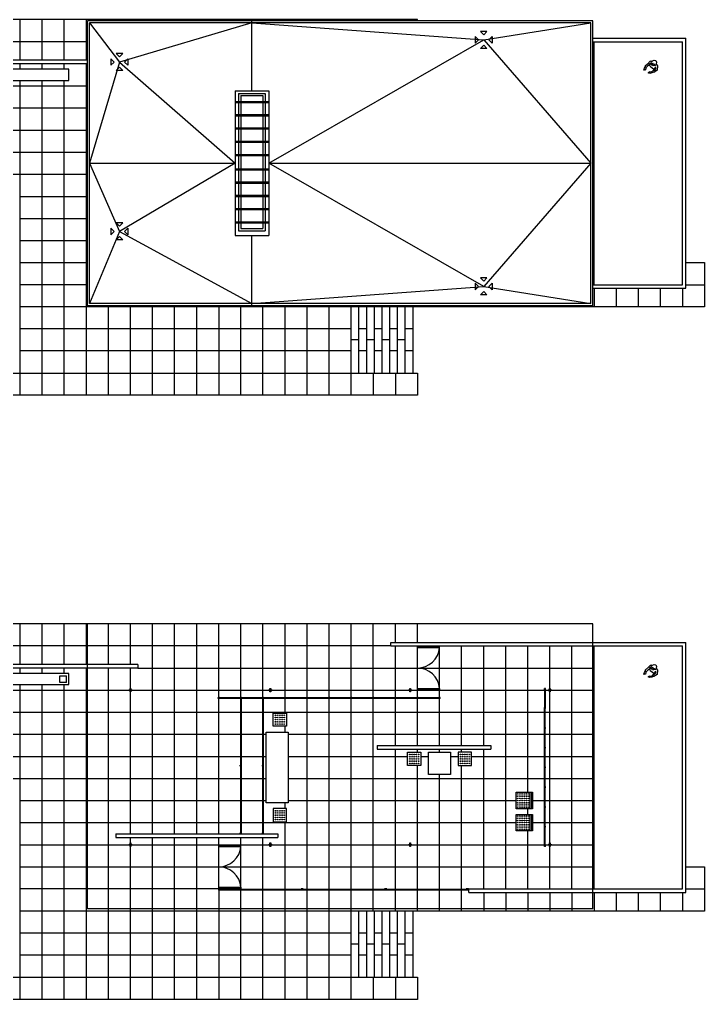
# Model space of a CAD drawing. Header units: inches. Extents: x -1 to 115, y -1 to 49.
# Drawn here: x 20.14 to 51.16, y -0.84 to 43.51 of the extents above; entities that cross this region are included whole.
import ezdxf

# ---------------------------------------------------------------- set-up
doc = ezdxf.new("R2010")
doc.units = ezdxf.units.IN
doc.header["$MEASUREMENT"] = 0
for name, color, linetype in [('Cancel', 30, 'CONTINUOUS'), ('Columns', 9, 'CONTINUOUS'), ('Crystal', 4, 'CONTINUOUS'), ('Doors', 3, 'CONTINUOUS'), ('Flooring', 1, 'CONTINUOUS'), ('Furniture', 2, 'CONTINUOUS'), ('Projection', 5, 'CONTINUOUS'), ('Roof', 6, 'CONTINUOUS'), ('Walls', 7, 'CONTINUOUS')]:
    doc.layers.add(name, color=color, linetype=linetype)

msp = doc.modelspace()

# ---------------------------------------------------------------- linework, layer by layer
at = {"layer": 'Cancel'}
for p, q in [((43.96, 13.24), (43.91, 13.24)), ((43.91, 13.19), (43.91, 13.24)), ((43.96, 13.19), (43.91, 13.19)), ((43.96, 13.19), (43.96, 13.24)), ((29.185, 12.83), (29.135, 12.83)), ((29.135, 12.78), (29.135, 12.83)), ((29.185, 12.78), (29.135, 12.78)), ((29.185, 12.78), (29.185, 12.83)), ((30.185, 12.83), (30.135, 12.83)), ((30.135, 12.78), (30.135, 12.83)), ((30.185, 12.78), (30.135, 12.78)), ((30.185, 12.78), (30.185, 12.83)), ((31.185, 12.83), (31.135, 12.83)), ((31.135, 12.78), (31.135, 12.83)), ((31.185, 12.78), (31.135, 12.78)), ((31.185, 12.78), (31.185, 12.83)), ((32.185, 12.83), (32.135, 12.83)), ((32.135, 12.78), (32.135, 12.83)), ((32.185, 12.78), (32.135, 12.78)), ((32.185, 12.78), (32.185, 12.83)), ((33.185, 12.83), (33.135, 12.83)), ((33.135, 12.78), (33.135, 12.83)), ((33.185, 12.78), (33.135, 12.78)), ((33.185, 12.78), (33.185, 12.83)), ((34.185, 12.83), (34.135, 12.83)), ((34.135, 12.78), (34.135, 12.83)), ((34.185, 12.78), (34.135, 12.78)), ((34.185, 12.78), (34.185, 12.83)), ((35.185, 12.83), (35.135, 12.83)), ((35.135, 12.78), (35.135, 12.83)), ((35.185, 12.78), (35.135, 12.78)), ((35.185, 12.78), (35.185, 12.83)), ((36.185, 12.83), (36.135, 12.83)), ((36.135, 12.78), (36.135, 12.83)), ((36.185, 12.78), (36.135, 12.78)), ((36.185, 12.78), (36.185, 12.83)), ((37.185, 12.83), (37.135, 12.83)), ((37.135, 12.78), (37.135, 12.83)), ((37.185, 12.78), (37.135, 12.78)), ((37.185, 12.78), (37.185, 12.83)), ((38.185, 12.83), (38.135, 12.83)), ((38.135, 12.78), (38.135, 12.83)), ((38.185, 12.78), (38.135, 12.78)), ((38.185, 12.78), (38.185, 12.83)), ((39.185, 12.83), (39.135, 12.83)), ((39.135, 12.78), (39.135, 12.83)), ((39.185, 12.78), (39.135, 12.78)), ((39.185, 12.78), (39.185, 12.83)), ((43.91, 12.32), (43.91, 12.37)), ((43.96, 12.37), (43.91, 12.37)), ((43.96, 12.32), (43.91, 12.32)), ((43.96, 12.32), (43.96, 12.37)), ((43.96, 11.475), (43.91, 11.475)), ((43.91, 11.425), (43.91, 11.475)), ((43.96, 11.425), (43.91, 11.425)), ((43.96, 11.425), (43.96, 11.475)), ((43.96, 10.58), (43.91, 10.58)), ((43.91, 10.53), (43.91, 10.58)), ((43.96, 10.53), (43.91, 10.53)), ((43.96, 10.53), (43.96, 10.58)), ((30.135, 9.715), (30.135, 9.765)), ((30.185, 9.765), (30.135, 9.765)), ((30.185, 9.715), (30.185, 9.765)), ((31.135, 9.715), (31.135, 9.765)), ((31.185, 9.765), (31.135, 9.765)), ((31.185, 9.715), (31.185, 9.765)), ((30.185, 9.715), (30.135, 9.715)), ((31.185, 9.715), (31.135, 9.715)), ((43.96, 9.685), (43.91, 9.685)), ((43.91, 9.635), (43.91, 9.685)), ((43.96, 9.635), (43.91, 9.635)), ((43.96, 9.635), (43.96, 9.685)), ((43.96, 8.79), (43.91, 8.79)), ((43.91, 8.74), (43.91, 8.79)), ((43.96, 8.74), (43.91, 8.74)), ((43.96, 8.74), (43.96, 8.79)), ((43.96, 7.895), (43.91, 7.895)), ((43.91, 7.845), (43.91, 7.895)), ((43.96, 7.845), (43.91, 7.845)), ((43.96, 7.845), (43.96, 7.895)), ((30.185, 6.7), (30.135, 6.7)), ((30.135, 6.65), (30.135, 6.7)), ((30.185, 6.65), (30.185, 6.7)), ((31.135, 6.65), (31.135, 6.7)), ((31.185, 6.7), (31.135, 6.7)), ((31.185, 6.65), (31.185, 6.7)), ((43.91, 6.95), (43.91, 7)), ((43.96, 7), (43.91, 7)), ((43.96, 6.95), (43.91, 6.95)), ((43.96, 6.95), (43.96, 7)), ((30.185, 6.65), (30.135, 6.65)), ((31.185, 6.65), (31.135, 6.65)), ((43.91, 6.08), (43.91, 6.13)), ((43.96, 6.13), (43.91, 6.13)), ((43.96, 6.08), (43.91, 6.08)), ((43.96, 6.08), (43.96, 6.13)), ((29.16, 4.11), (29.16, 4.16)), ((29.26, 4.16), (29.16, 4.16)), ((29.26, 4.11), (29.16, 4.11)), ((29.26, 4.11), (29.26, 4.16)), ((32.988, 4.16), (32.888, 4.16)), ((32.888, 4.11), (32.888, 4.16)), ((32.988, 4.11), (32.888, 4.11)), ((32.988, 4.11), (32.988, 4.16)), ((36.666, 4.11), (36.666, 4.16)), ((36.766, 4.16), (36.666, 4.16)), ((36.766, 4.11), (36.666, 4.11)), ((36.766, 4.11), (36.766, 4.16)), ((40.468, 4.16), (40.368, 4.16)), ((40.368, 4.11), (40.368, 4.16)), ((40.468, 4.11), (40.368, 4.11)), ((40.468, 4.11), (40.468, 4.16))]:
    msp.add_line(p, q, dxfattribs=at)
at = {"layer": 'Columns'}
for p, q in [((25.08, 13.177), (25.143, 13.177)), ((25.08, 13.142), (25.08, 13.177)), ((25.143, 13.142), (25.08, 13.142)), ((25.143, 13.177), (25.143, 13.24)), ((25.143, 13.24), (25.178, 13.24)), ((25.143, 13.08), (25.143, 13.142)), ((25.178, 13.08), (25.143, 13.08)), ((25.178, 13.24), (25.178, 13.177)), ((25.178, 13.177), (25.24, 13.177)), ((25.178, 13.142), (25.178, 13.08)), ((25.24, 13.142), (25.178, 13.142)), ((25.24, 13.177), (25.24, 13.142)), ((31.413, 13.142), (31.413, 13.177)), ((31.413, 13.177), (31.476, 13.177)), ((31.476, 13.142), (31.413, 13.142)), ((31.476, 13.24), (31.511, 13.24)), ((31.476, 13.177), (31.476, 13.24)), ((31.476, 13.08), (31.476, 13.142)), ((31.511, 13.08), (31.476, 13.08)), ((31.511, 13.24), (31.511, 13.177)), ((31.511, 13.177), (31.573, 13.177)), ((31.573, 13.142), (31.511, 13.142)), ((31.511, 13.142), (31.511, 13.08)), ((31.573, 13.177), (31.573, 13.142)), ((37.747, 13.142), (37.747, 13.177)), ((37.747, 13.177), (37.809, 13.177)), ((37.809, 13.142), (37.747, 13.142)), ((37.809, 13.24), (37.844, 13.24)), ((37.809, 13.177), (37.809, 13.24)), ((37.809, 13.08), (37.809, 13.142)), ((37.844, 13.08), (37.809, 13.08)), ((37.844, 13.24), (37.844, 13.177)), ((37.844, 13.177), (37.907, 13.177)), ((37.907, 13.142), (37.844, 13.142)), ((37.844, 13.142), (37.844, 13.08)), ((37.907, 13.177), (37.907, 13.142)), ((44.08, 13.142), (44.08, 13.177)), ((44.08, 13.177), (44.143, 13.177)), ((44.143, 13.142), (44.08, 13.142)), ((44.143, 13.24), (44.178, 13.24)), ((44.143, 13.177), (44.143, 13.24)), ((44.143, 13.08), (44.143, 13.142)), ((44.178, 13.08), (44.143, 13.08)), ((44.178, 13.24), (44.178, 13.177)), ((44.178, 13.177), (44.24, 13.177)), ((44.24, 13.142), (44.178, 13.142)), ((44.178, 13.142), (44.178, 13.08)), ((44.24, 13.177), (44.24, 13.142)), ((25.143, 6.24), (25.178, 6.24)), ((25.143, 6.177), (25.143, 6.24)), ((25.178, 6.24), (25.178, 6.177)), ((31.476, 6.177), (31.476, 6.24)), ((31.476, 6.24), (31.511, 6.24)), ((31.511, 6.24), (31.511, 6.177)), ((37.809, 6.177), (37.809, 6.24)), ((37.809, 6.24), (37.844, 6.24)), ((37.844, 6.24), (37.844, 6.177)), ((44.143, 6.177), (44.143, 6.24)), ((44.143, 6.24), (44.178, 6.24)), ((44.178, 6.24), (44.178, 6.177)), ((25.08, 6.177), (25.143, 6.177)), ((25.08, 6.142), (25.08, 6.177)), ((25.143, 6.142), (25.08, 6.142)), ((25.143, 6.08), (25.143, 6.142)), ((25.178, 6.08), (25.143, 6.08)), ((25.178, 6.177), (25.24, 6.177)), ((25.24, 6.142), (25.178, 6.142)), ((25.178, 6.142), (25.178, 6.08)), ((25.24, 6.177), (25.24, 6.142)), ((31.413, 6.177), (31.476, 6.177)), ((31.413, 6.142), (31.413, 6.177)), ((31.476, 6.142), (31.413, 6.142)), ((31.476, 6.08), (31.476, 6.142)), ((31.511, 6.08), (31.476, 6.08)), ((31.511, 6.177), (31.573, 6.177)), ((31.511, 6.142), (31.511, 6.08)), ((31.573, 6.142), (31.511, 6.142)), ((31.573, 6.177), (31.573, 6.142)), ((37.747, 6.177), (37.809, 6.177)), ((37.747, 6.142), (37.747, 6.177)), ((37.809, 6.142), (37.747, 6.142)), ((37.809, 6.08), (37.809, 6.142)), ((37.844, 6.08), (37.809, 6.08)), ((37.844, 6.177), (37.907, 6.177)), ((37.907, 6.142), (37.844, 6.142)), ((37.844, 6.142), (37.844, 6.08)), ((37.907, 6.177), (37.907, 6.142)), ((44.08, 6.177), (44.143, 6.177)), ((44.08, 6.142), (44.08, 6.177)), ((44.143, 6.142), (44.08, 6.142)), ((44.143, 6.08), (44.143, 6.142)), ((44.178, 6.08), (44.143, 6.08)), ((44.178, 6.177), (44.24, 6.177)), ((44.178, 6.142), (44.178, 6.08)), ((44.24, 6.142), (44.178, 6.142)), ((44.24, 6.177), (44.24, 6.142))]:
    msp.add_line(p, q, dxfattribs=at)
at = {"layer": 'Crystal'}
for p, q in [((43.92, 13.19), (43.92, 12.37)), ((43.95, 13.19), (43.95, 12.37)), ((29.185, 12.82), (30.135, 12.82)), ((29.185, 12.79), (30.135, 12.79)), ((30.145, 12.78), (30.145, 9.765)), ((30.175, 12.78), (30.175, 9.765)), ((30.185, 12.82), (31.135, 12.82)), ((30.185, 12.79), (31.135, 12.79)), ((31.145, 12.78), (31.145, 9.765)), ((31.175, 12.78), (31.175, 9.765)), ((31.185, 12.82), (32.135, 12.82)), ((31.185, 12.79), (32.135, 12.79)), ((32.185, 12.82), (33.135, 12.82)), ((32.185, 12.79), (33.135, 12.79)), ((33.185, 12.82), (34.135, 12.82)), ((33.185, 12.79), (34.135, 12.79)), ((34.185, 12.82), (35.135, 12.82)), ((34.185, 12.79), (35.135, 12.79)), ((35.185, 12.82), (36.135, 12.82)), ((35.185, 12.79), (36.135, 12.79)), ((36.185, 12.82), (37.135, 12.82)), ((36.185, 12.79), (37.135, 12.79)), ((37.185, 12.82), (38.135, 12.82)), ((37.185, 12.79), (38.135, 12.79)), ((38.185, 12.82), (39.135, 12.82)), ((38.185, 12.79), (39.135, 12.79)), ((43.92, 11.475), (43.92, 12.32)), ((43.95, 11.475), (43.95, 12.32)), ((43.92, 10.58), (43.92, 11.425)), ((43.95, 10.58), (43.95, 11.425)), ((43.92, 9.685), (43.92, 10.53)), ((43.95, 9.685), (43.95, 10.53)), ((30.145, 9.715), (30.145, 6.7)), ((30.175, 9.715), (30.175, 6.7)), ((31.145, 9.715), (31.145, 6.7)), ((31.175, 9.715), (31.175, 6.7)), ((43.92, 8.79), (43.92, 9.635)), ((43.95, 8.79), (43.95, 9.635)), ((43.92, 7.895), (43.92, 8.74)), ((43.95, 7.895), (43.95, 8.74)), ((43.92, 7), (43.92, 7.845)), ((43.95, 7), (43.95, 7.845)), ((43.92, 6.13), (43.92, 6.95)), ((43.95, 6.13), (43.95, 6.95)), ((29.16, 4.16), (29.16, 4.11)), ((29.26, 4.15), (32.888, 4.15)), ((29.26, 4.12), (32.888, 4.12)), ((32.988, 4.15), (36.666, 4.15)), ((32.988, 4.12), (36.666, 4.12)), ((36.766, 4.15), (40.368, 4.15)), ((36.766, 4.12), (40.368, 4.12))]:
    msp.add_line(p, q, dxfattribs=at)
at = {"layer": 'Doors'}
for p, q in [((48.413, 41.227), (48.446, 41.312)), ((48.48, 41.262), (48.427, 41.215)), ((48.446, 41.312), (48.494, 41.38)), ((48.474, 41.226), (48.48, 41.262)), ((48.518, 41.356), (48.486, 41.232)), ((48.491, 41.428), (48.623, 41.541)), ((48.494, 41.38), (48.491, 41.428)), ((48.527, 41.343), (48.518, 41.356)), ((48.596, 41.417), (48.527, 41.343)), ((48.684, 41.48), (48.596, 41.417)), ((48.623, 41.541), (48.646, 41.561)), ((48.689, 41.424), (48.627, 41.435)), ((48.646, 41.561), (48.649, 41.569)), ((48.649, 41.569), (48.701, 41.627)), ((48.698, 41.397), (48.67, 41.47)), ((48.693, 41.541), (48.684, 41.48)), ((48.709, 41.494), (48.693, 41.541)), ((48.698, 41.397), (48.803, 41.317)), ((48.701, 41.627), (48.747, 41.649)), ((48.744, 41.549), (48.709, 41.494)), ((48.736, 41.495), (48.744, 41.549)), ((48.756, 41.456), (48.736, 41.495)), ((48.744, 41.549), (48.766, 41.59)), ((48.747, 41.649), (48.806, 41.633)), ((48.771, 41.456), (48.756, 41.456)), ((48.766, 41.59), (48.794, 41.627)), ((48.769, 41.487), (48.767, 41.468)), ((48.767, 41.468), (48.771, 41.456)), ((48.787, 41.51), (48.769, 41.487)), ((48.792, 41.47), (48.78, 41.502)), ((48.802, 41.524), (48.787, 41.51)), ((48.806, 41.444), (48.792, 41.47)), ((48.823, 41.543), (48.802, 41.524)), ((48.803, 41.317), (48.872, 41.284)), ((48.806, 41.633), (48.812, 41.646)), ((48.822, 41.426), (48.806, 41.444)), ((48.812, 41.646), (48.885, 41.67)), ((48.838, 41.423), (48.822, 41.426)), ((48.828, 41.536), (48.823, 41.543)), ((48.841, 41.5), (48.828, 41.536)), ((48.857, 41.427), (48.838, 41.423)), ((48.869, 41.477), (48.841, 41.5)), ((48.852, 41.285), (48.851, 41.239)), ((48.874, 41.44), (48.857, 41.427)), ((48.895, 41.472), (48.869, 41.477)), ((48.872, 41.284), (48.916, 41.314)), ((48.902, 41.454), (48.874, 41.44)), ((48.885, 41.67), (48.953, 41.652)), ((48.944, 41.28), (48.889, 41.212)), ((48.908, 41.484), (48.895, 41.472)), ((48.91, 41.45), (48.908, 41.484)), ((48.909, 41.43), (48.91, 41.45)), ((48.921, 41.424), (48.909, 41.43)), ((48.916, 41.314), (48.938, 41.366)), ((48.949, 41.441), (48.921, 41.424)), ((48.938, 41.366), (48.944, 41.28)), ((48.982, 41.493), (48.949, 41.441)), ((48.953, 41.652), (48.996, 41.584)), ((48.996, 41.584), (48.981, 41.501)), ((48.981, 41.501), (48.99, 41.48)), ((48.99, 41.48), (49.031, 41.414)), ((49.031, 41.414), (49.021, 41.222)), ((48.427, 41.215), (48.413, 41.227)), ((48.486, 41.232), (48.474, 41.226)), ((48.619, 41.105), (48.638, 41.12)), ((48.689, 41.075), (48.619, 41.105)), ((48.638, 41.12), (48.701, 41.129)), ((48.674, 41.145), (48.673, 41.154)), ((48.673, 41.154), (48.744, 41.146)), ((48.701, 41.129), (48.674, 41.145)), ((48.772, 41.095), (48.689, 41.075)), ((48.744, 41.146), (48.807, 41.169)), ((48.833, 41.132), (48.772, 41.095)), ((48.889, 41.212), (48.812, 41.179)), ((48.812, 41.179), (48.827, 41.151)), ((48.851, 41.239), (48.827, 41.195)), ((48.866, 41.122), (48.833, 41.132)), ((49.021, 41.222), (48.866, 41.122)), ((38.16, 15.135), (39.16, 15.135)), ((38.16, 15.135), (38.16, 15.085)), ((38.16, 15.085), (39.16, 15.085)), ((39.16, 15.085), (39.16, 15.135)), ((48.623, 14.191), (48.646, 14.21)), ((48.646, 14.21), (48.649, 14.219)), ((48.649, 14.219), (48.701, 14.277)), ((48.701, 14.277), (48.747, 14.299)), ((48.744, 14.199), (48.709, 14.144)), ((48.736, 14.145), (48.744, 14.199)), ((48.744, 14.199), (48.766, 14.24)), ((48.747, 14.299), (48.806, 14.283)), ((48.766, 14.24), (48.794, 14.277)), ((48.823, 14.193), (48.802, 14.174)), ((48.806, 14.283), (48.812, 14.296)), ((48.812, 14.296), (48.885, 14.32)), ((48.828, 14.186), (48.823, 14.193)), ((48.885, 14.32), (48.953, 14.302)), ((48.953, 14.302), (48.996, 14.234)), ((48.996, 14.234), (48.981, 14.151)), ((48.413, 13.877), (48.446, 13.962)), ((48.427, 13.865), (48.413, 13.877)), ((48.48, 13.912), (48.427, 13.865)), ((48.446, 13.962), (48.494, 14.03)), ((48.474, 13.876), (48.48, 13.912)), ((48.486, 13.882), (48.474, 13.876)), ((48.518, 14.006), (48.486, 13.882)), ((48.491, 14.078), (48.623, 14.191)), ((48.494, 14.03), (48.491, 14.078)), ((48.527, 13.993), (48.518, 14.006)), ((48.596, 14.067), (48.527, 13.993)), ((48.684, 14.13), (48.596, 14.067)), ((48.619, 13.755), (48.638, 13.769)), ((48.689, 13.725), (48.619, 13.755)), ((48.689, 14.074), (48.627, 14.085)), ((48.638, 13.769), (48.701, 13.779)), ((48.698, 14.047), (48.67, 14.12)), ((48.674, 13.795), (48.673, 13.804)), ((48.673, 13.804), (48.744, 13.796)), ((48.701, 13.779), (48.674, 13.795)), ((48.693, 14.191), (48.684, 14.13)), ((48.709, 14.144), (48.693, 14.191)), ((48.698, 14.047), (48.803, 13.967)), ((48.756, 14.106), (48.736, 14.145)), ((48.744, 13.796), (48.807, 13.819)), ((48.771, 14.106), (48.756, 14.106)), ((48.769, 14.137), (48.767, 14.118)), ((48.767, 14.118), (48.771, 14.106)), ((48.787, 14.159), (48.769, 14.137)), ((48.833, 13.782), (48.772, 13.745)), ((48.792, 14.12), (48.78, 14.152)), ((48.802, 14.174), (48.787, 14.159)), ((48.806, 14.094), (48.792, 14.12)), ((48.803, 13.967), (48.872, 13.934)), ((48.822, 14.076), (48.806, 14.094)), ((48.889, 13.862), (48.812, 13.828)), ((48.812, 13.828), (48.827, 13.801)), ((48.838, 14.073), (48.822, 14.076)), ((48.851, 13.889), (48.827, 13.845)), ((48.841, 14.15), (48.828, 14.186)), ((48.866, 13.772), (48.833, 13.782)), ((48.857, 14.077), (48.838, 14.073)), ((48.869, 14.127), (48.841, 14.15)), ((48.852, 13.934), (48.851, 13.889)), ((48.874, 14.09), (48.857, 14.077)), ((49.021, 13.871), (48.866, 13.772)), ((48.895, 14.121), (48.869, 14.127)), ((48.872, 13.934), (48.916, 13.964)), ((48.902, 14.103), (48.874, 14.09)), ((48.944, 13.93), (48.889, 13.862)), ((48.908, 14.134), (48.895, 14.121)), ((48.91, 14.1), (48.908, 14.134)), ((48.909, 14.08), (48.91, 14.1)), ((48.921, 14.074), (48.909, 14.08)), ((48.916, 13.964), (48.938, 14.016)), ((48.949, 14.091), (48.921, 14.074)), ((48.938, 14.016), (48.944, 13.93)), ((48.982, 14.143), (48.949, 14.091)), ((48.981, 14.151), (48.99, 14.13)), ((48.99, 14.13), (49.031, 14.064)), ((49.031, 14.064), (49.021, 13.871)), ((48.772, 13.745), (48.689, 13.725)), ((38.16, 13.235), (39.16, 13.235)), ((38.16, 13.185), (38.16, 13.235)), ((38.16, 13.185), (39.16, 13.185)), ((39.16, 13.235), (39.16, 13.185)), ((29.16, 6.135), (30.16, 6.135)), ((29.16, 6.135), (29.16, 6.085)), ((29.16, 6.085), (30.16, 6.085)), ((30.16, 6.085), (30.16, 6.135)), ((29.16, 4.235), (30.16, 4.235)), ((29.16, 4.185), (29.16, 4.235)), ((29.16, 4.185), (30.16, 4.185)), ((30.16, 4.235), (30.16, 4.185))]:
    msp.add_line(p, q, dxfattribs=at)
for centre, start, end in [((38.158, 15.166), 270.13, 355.4077), ((38.158, 13.154), 4.5923, 89.87), ((29.158, 6.166), 270.13, 355.4077), ((29.158, 4.154), 4.5923, 89.87)]:
    msp.add_arc(centre, 1.006, start, end, dxfattribs=at)
at = {"layer": 'Flooring'}
for p, q in [((38.16, 43.51), (8.86, 43.51)), ((20.16, 41.67), (20.16, 43.51)), ((21.16, 41.67), (21.16, 43.51)), ((22.16, 41.67), (22.16, 43.51)), ((23.16, 41.67), (23.16, 43.51)), ((24.16, 43.46), (24.16, 43.51)), ((25.16, 43.46), (25.16, 43.51)), ((26.16, 43.46), (26.16, 43.51)), ((27.16, 43.46), (27.16, 43.51)), ((28.16, 43.46), (28.16, 43.51)), ((29.16, 43.46), (29.16, 43.51)), ((30.16, 43.46), (30.16, 43.51)), ((31.16, 43.46), (31.16, 43.51)), ((32.16, 43.46), (32.16, 43.51)), ((33.16, 43.46), (33.16, 43.51)), ((34.16, 43.46), (34.16, 43.51)), ((35.16, 43.46), (35.16, 43.51)), ((36.16, 43.46), (36.16, 43.51)), ((37.16, 43.46), (37.16, 43.51)), ((38.16, 43.46), (38.16, 43.51)), ((23.21, 42.51), (8.86, 42.51)), ((46.16, 31.51), (46.16, 42.51)), ((20.16, 41.26), (20.16, 41.51)), ((21.16, 41.26), (21.16, 41.51)), ((22.16, 41.26), (22.16, 41.51)), ((23.16, 26.51), (23.16, 41.51)), ((46.11, 41.51), (46.16, 41.51)), ((8.86, 40.51), (23.21, 40.51)), ((20.16, 26.51), (20.16, 40.76)), ((21.16, 26.51), (21.16, 40.76)), ((22.16, 26.51), (22.16, 40.76)), ((46.11, 40.51), (46.16, 40.51)), ((0.16, 39.51), (23.21, 39.51)), ((46.11, 39.51), (46.16, 39.51)), ((0.16, 38.51), (23.21, 38.51)), ((46.11, 38.51), (46.16, 38.51)), ((0.16, 37.51), (23.21, 37.51)), ((46.11, 37.51), (46.16, 37.51)), ((0.16, 36.51), (23.21, 36.51)), ((46.11, 36.51), (46.16, 36.51)), ((20.16, 35.51), (23.21, 35.51)), ((46.11, 35.51), (46.16, 35.51)), ((20.16, 34.51), (23.21, 34.51)), ((46.11, 34.51), (46.16, 34.51)), ((20.16, 33.51), (23.21, 33.51)), ((46.11, 33.51), (46.16, 33.51)), ((20.16, 32.51), (23.21, 32.51)), ((50.32, 32.51), (51.16, 32.51)), ((51.16, 32.51), (51.16, 30.51)), ((23.21, 31.51), (20.16, 31.51)), ((50.32, 31.51), (51.16, 31.51)), ((46.16, 31.35), (46.16, 30.51)), ((47.16, 31.35), (47.16, 30.51)), ((48.16, 31.35), (48.16, 30.51)), ((49.16, 31.35), (49.16, 30.51)), ((50.16, 31.35), (50.16, 30.51)), ((51.16, 30.51), (20.16, 30.51)), ((24.16, 26.51), (24.16, 30.56)), ((25.16, 26.51), (25.16, 30.56)), ((26.16, 26.51), (26.16, 30.56)), ((27.16, 26.51), (27.16, 30.56)), ((28.16, 26.51), (28.16, 30.56)), ((29.16, 30.56), (29.16, 26.51)), ((30.16, 26.51), (30.16, 30.56)), ((31.16, 26.51), (31.16, 30.56)), ((32.16, 26.51), (32.16, 30.56)), ((33.16, 26.51), (33.16, 30.56)), ((34.16, 26.51), (34.16, 30.56)), ((35.16, 26.51), (35.16, 30.56)), ((35.51, 27.51), (35.51, 30.51)), ((35.86, 27.51), (35.86, 30.51)), ((36.16, 30.51), (36.16, 30.56)), ((36.21, 27.51), (36.21, 30.51)), ((36.56, 27.51), (36.56, 30.51)), ((36.91, 27.51), (36.91, 30.51)), ((37.16, 30.51), (37.16, 30.56)), ((37.26, 27.51), (37.26, 30.51)), ((37.61, 27.51), (37.61, 30.51)), ((37.96, 27.51), (37.96, 30.51)), ((38.16, 30.51), (38.16, 30.56)), ((39.16, 30.51), (39.16, 30.56)), ((40.16, 30.51), (40.16, 30.56)), ((41.16, 30.56), (41.16, 30.51)), ((42.16, 30.56), (42.16, 30.51)), ((43.16, 30.56), (43.16, 30.51)), ((44.16, 30.56), (44.16, 30.51)), ((45.16, 30.56), (45.16, 30.51)), ((35.16, 29.51), (20.16, 29.51)), ((35.86, 29.51), (35.51, 29.51)), ((36.56, 29.51), (36.21, 29.51)), ((37.26, 29.51), (36.91, 29.51)), ((37.96, 29.51), (37.61, 29.51)), ((35.51, 29.01), (35.16, 29.01)), ((36.21, 29.01), (35.86, 29.01)), ((36.91, 29.01), (36.56, 29.01)), ((37.61, 29.01), (37.26, 29.01)), ((35.16, 28.51), (20.16, 28.51)), ((35.86, 28.51), (35.51, 28.51)), ((36.56, 28.51), (36.21, 28.51)), ((37.26, 28.51), (36.91, 28.51)), ((37.96, 28.51), (37.61, 28.51)), ((7.16, 27.51), (38.16, 27.51)), ((36.16, 27.51), (36.16, 26.51)), ((37.16, 27.51), (37.16, 26.51)), ((38.16, 27.51), (38.16, 26.51)), ((38.16, 26.51), (-0.84, 26.51)), ((38.16, 16.16), (8.32, 16.16)), ((20.16, 14.32), (20.16, 16.16)), ((21.16, 14.32), (21.16, 16.16)), ((22.16, 14.32), (22.16, 16.16)), ((23.16, 14.32), (23.16, 16.16)), ((24.16, 14.32), (24.16, 16.16)), ((25.16, 14.32), (25.16, 16.16)), ((26.16, 6.65), (26.16, 16.16)), ((27.16, 6.65), (27.16, 16.16)), ((28.16, 6.65), (28.16, 16.16)), ((29.16, 12.83), (29.16, 16.16)), ((30.16, 12.83), (30.16, 16.16)), ((31.16, 12.83), (31.16, 16.16)), ((32.16, 12.83), (32.16, 16.16)), ((33.16, 12.83), (33.16, 16.16)), ((34.16, 12.83), (34.16, 16.16)), ((35.16, 12.83), (35.16, 16.16)), ((36.16, 12.83), (36.16, 16.16)), ((37.16, 15.32), (37.16, 16.16)), ((38.16, 15.32), (38.16, 16.16)), ((36.96, 15.16), (0.16, 15.16)), ((37.16, 12.83), (37.16, 15.16)), ((38.16, 12.83), (38.16, 15.16)), ((39.16, 12.83), (39.16, 15.16)), ((40.16, 10.65), (40.16, 15.16)), ((41.16, 10.65), (41.16, 15.16)), ((42.16, 4.16), (42.16, 15.16)), ((43.16, 8.535), (43.16, 15.16)), ((44.16, 4.16), (44.16, 15.16)), ((45.16, 4.16), (45.16, 15.16)), ((46.16, 4.16), (46.16, 15.16)), ((20.16, 13.91), (20.16, 14.16)), ((21.16, 13.91), (21.16, 14.16)), ((22.16, 13.91), (22.16, 14.16)), ((23.16, -0.84), (23.16, 14.16)), ((24.16, -0.84), (24.16, 14.16)), ((25.16, 6.65), (25.16, 14.16)), ((25.49, 14.16), (46.16, 14.16)), ((20.16, -0.84), (20.16, 13.41)), ((21.16, -0.84), (21.16, 13.41)), ((22.16, -0.84), (22.16, 13.41)), ((0.16, 13.16), (43.92, 13.16)), ((43.95, 13.16), (46.16, 13.16)), ((29.16, 6.65), (29.16, 12.78)), ((32.16, 12.122), (32.16, 12.78)), ((33.16, 4.16), (33.16, 12.78)), ((34.16, 4.16), (34.16, 12.78)), ((35.16, 4.16), (35.16, 12.78)), ((36.16, 4.16), (36.16, 12.78)), ((37.16, 10.65), (37.16, 12.78)), ((38.16, 10.65), (38.16, 12.78)), ((39.16, 10.65), (39.16, 12.78)), ((0.16, 12.16), (30.145, 12.16)), ((30.175, 12.16), (31.145, 12.16)), ((31.175, 12.16), (43.92, 12.16)), ((43.95, 12.16), (46.16, 12.16)), ((0.16, 11.16), (30.145, 11.16)), ((30.175, 11.16), (31.145, 11.16)), ((31.175, 11.16), (31.309, 11.16)), ((32.16, 11.26), (32.16, 11.522)), ((32.309, 11.16), (43.92, 11.16)), ((43.95, 11.16), (46.16, 11.16)), ((37.16, 4.16), (37.16, 10.49)), ((38.16, 10.345), (38.16, 10.49)), ((39.16, 10.345), (39.16, 10.49)), ((40.16, 10.345), (40.16, 10.49)), ((41.16, 4.16), (41.16, 10.49)), ((0.16, 10.16), (30.145, 10.16)), ((30.175, 10.16), (31.145, 10.16)), ((31.175, 10.16), (31.309, 10.16)), ((32.309, 10.16), (37.713, 10.16)), ((38.313, 10.16), (38.66, 10.16)), ((39.66, 10.16), (40.007, 10.16)), ((40.607, 10.16), (43.92, 10.16)), ((43.95, 10.16), (46.16, 10.16)), ((38.16, 4.16), (38.16, 9.745)), ((39.16, 4.16), (39.16, 9.345)), ((40.16, 4.16), (40.16, 9.745)), ((0.16, 9.16), (30.145, 9.16)), ((30.175, 9.16), (31.145, 9.16)), ((31.175, 9.16), (31.309, 9.16)), ((32.309, 9.16), (43.92, 9.16)), ((43.95, 9.16), (46.16, 9.16)), ((20.16, 8.16), (30.145, 8.16)), ((30.175, 8.16), (31.145, 8.16)), ((31.175, 8.16), (31.309, 8.16)), ((32.16, 7.798), (32.16, 8.06)), ((32.309, 8.16), (42.627, 8.16)), ((43.377, 8.16), (43.92, 8.16)), ((43.95, 8.16), (46.16, 8.16)), ((43.16, 7.535), (43.16, 7.785)), ((20.16, 7.16), (30.145, 7.16)), ((30.175, 7.16), (31.145, 7.16)), ((31.175, 7.16), (42.627, 7.16)), ((32.16, 4.16), (32.16, 7.198)), ((43.377, 7.16), (43.92, 7.16)), ((43.95, 7.16), (46.16, 7.16)), ((43.16, 4.16), (43.16, 6.785)), ((25.16, -0.84), (25.16, 6.49)), ((26.16, -0.84), (26.16, 6.49)), ((27.16, -0.84), (27.16, 6.49)), ((28.16, -0.84), (28.16, 6.49)), ((29.16, 4.16), (29.16, 6.49)), ((30.16, 4.16), (30.16, 6.49)), ((31.16, 4.16), (31.16, 6.49)), ((20.16, 6.16), (43.92, 6.16)), ((43.95, 6.16), (46.16, 6.16)), ((20.16, 5.16), (46.16, 5.16)), ((50.32, 5.16), (51.16, 5.16)), ((51.16, 5.16), (51.16, 3.16)), ((29.16, 4.16), (20.16, 4.16)), ((29.16, 4.11), (29.16, -0.84)), ((30.16, -0.84), (30.16, 4.11)), ((31.16, -0.84), (31.16, 4.11)), ((32.16, -0.84), (32.16, 4.11)), ((33.16, -0.84), (33.16, 4.11)), ((34.16, -0.84), (34.16, 4.11)), ((35.16, -0.84), (35.16, 4.11)), ((36.16, 3.16), (36.16, 4.11)), ((37.16, 3.16), (37.16, 4.11)), ((38.16, 3.16), (38.16, 4.11)), ((39.16, 3.16), (39.16, 4.11)), ((40.16, 3.16), (40.16, 4.11)), ((41.16, 4), (41.16, 3.16)), ((42.16, 4), (42.16, 3.16)), ((43.16, 4), (43.16, 3.16)), ((44.16, 4), (44.16, 3.16)), ((45.16, 4), (45.16, 3.16)), ((46.16, 4), (46.16, 3.16)), ((47.16, 4), (47.16, 3.16)), ((48.16, 4), (48.16, 3.16)), ((49.16, 4), (49.16, 3.16)), ((50.16, 4), (50.16, 3.16)), ((50.32, 4.16), (51.16, 4.16)), ((51.16, 3.16), (20.16, 3.16)), ((35.51, 0.16), (35.51, 3.16)), ((35.86, 0.16), (35.86, 3.16)), ((36.21, 0.16), (36.21, 3.16)), ((36.56, 0.16), (36.56, 3.16)), ((36.91, 0.16), (36.91, 3.16)), ((37.26, 0.16), (37.26, 3.16)), ((37.61, 0.16), (37.61, 3.16)), ((37.96, 0.16), (37.96, 3.16)), ((35.16, 2.16), (20.16, 2.16)), ((35.86, 2.16), (35.51, 2.16)), ((36.56, 2.16), (36.21, 2.16)), ((37.26, 2.16), (36.91, 2.16)), ((37.96, 2.16), (37.61, 2.16)), ((35.51, 1.66), (35.16, 1.66)), ((36.21, 1.66), (35.86, 1.66)), ((36.91, 1.66), (36.56, 1.66)), ((37.61, 1.66), (37.26, 1.66)), ((35.16, 1.16), (20.16, 1.16)), ((35.86, 1.16), (35.51, 1.16)), ((36.56, 1.16), (36.21, 1.16)), ((37.26, 1.16), (36.91, 1.16)), ((37.96, 1.16), (37.61, 1.16)), ((7.16, 0.16), (38.16, 0.16)), ((36.16, 0.16), (36.16, -0.84)), ((37.16, 0.16), (37.16, -0.84)), ((38.16, 0.16), (38.16, -0.84)), ((38.16, -0.84), (-0.84, -0.84))]:
    msp.add_line(p, q, dxfattribs=at)
at = {"layer": 'Furniture'}
for p, q in [((22.36, 41.26), (8.86, 41.26)), ((22.36, 40.76), (22.36, 41.26)), ((8.86, 40.76), (22.36, 40.76)), ((22.36, 13.91), (6.96, 13.91)), ((21.96, 13.81), (22.26, 13.81)), ((21.96, 13.51), (21.96, 13.81)), ((22.26, 13.51), (22.26, 13.81)), ((22.36, 13.41), (22.36, 13.91)), ((6.96, 13.41), (22.36, 13.41)), ((22.26, 13.51), (21.96, 13.51)), ((31.629, 12.122), (32.229, 12.122)), ((31.629, 11.522), (31.629, 12.122)), ((32.229, 12.122), (32.229, 11.522)), ((31.309, 11.26), (32.309, 11.26)), ((31.309, 8.06), (31.309, 11.26)), ((32.229, 11.522), (31.629, 11.522)), ((32.309, 11.26), (32.309, 8.06)), ((37.713, 9.745), (37.713, 10.345)), ((37.713, 10.345), (38.313, 10.345)), ((38.313, 10.345), (38.313, 9.745)), ((38.66, 10.345), (39.66, 10.345)), ((38.66, 9.345), (38.66, 10.345)), ((39.66, 10.345), (39.66, 9.345)), ((40.607, 10.345), (40.007, 10.345)), ((40.007, 10.345), (40.007, 9.745)), ((40.607, 9.745), (40.607, 10.345)), ((38.313, 9.745), (37.713, 9.745)), ((39.66, 9.345), (38.66, 9.345)), ((40.007, 9.745), (40.607, 9.745)), ((42.627, 7.785), (42.627, 8.535)), ((42.627, 8.535), (43.377, 8.535)), ((43.252, 8.535), (43.252, 7.785)), ((43.327, 8.535), (43.327, 7.785)), ((43.377, 8.535), (43.377, 7.785)), ((32.309, 8.06), (31.309, 8.06)), ((31.629, 7.798), (31.629, 7.198)), ((32.229, 7.798), (31.629, 7.798)), ((32.229, 7.198), (32.229, 7.798)), ((43.377, 7.785), (42.627, 7.785)), ((31.629, 7.198), (32.229, 7.198)), ((42.627, 7.535), (43.377, 7.535)), ((42.627, 6.785), (42.627, 7.535)), ((43.252, 7.535), (43.252, 6.785)), ((43.327, 7.535), (43.327, 6.785)), ((43.377, 7.535), (43.377, 6.785)), ((43.377, 6.785), (42.627, 6.785))]:
    msp.add_line(p, q, dxfattribs=at)
for centre in [(31.729, 12.022), (31.829, 12.022), (31.929, 12.022), (32.029, 12.022), (32.129, 12.022), (31.729, 11.922), (31.729, 11.822), (31.729, 11.722), (31.729, 11.622), (31.829, 11.922), (31.829, 11.822), (31.829, 11.722), (31.829, 11.622), (31.929, 11.922), (31.929, 11.822), (31.929, 11.722), (31.929, 11.622), (32.029, 11.922), (32.029, 11.822), (32.029, 11.722), (32.029, 11.622), (32.129, 11.922), (32.129, 11.822), (32.129, 11.722), (32.129, 11.622), (37.813, 10.245), (37.913, 10.245), (38.013, 10.245), (38.113, 10.245), (38.213, 10.245), (40.107, 10.245), (40.207, 10.245), (40.307, 10.245), (40.407, 10.245), (40.507, 10.245), (37.813, 10.145), (37.813, 10.045), (37.813, 9.945), (37.813, 9.845), (37.913, 10.145), (37.913, 10.045), (37.913, 9.945), (37.913, 9.845), (38.013, 10.145), (38.013, 10.045), (38.013, 9.945), (38.013, 9.845), (38.113, 10.145), (38.113, 10.045), (38.113, 9.945), (38.113, 9.845), (38.213, 10.145), (38.213, 10.045), (38.213, 9.945), (38.213, 9.845), (40.107, 10.145), (40.107, 10.045), (40.107, 9.945), (40.107, 9.845), (40.207, 10.145), (40.207, 10.045), (40.207, 9.945), (40.207, 9.845), (40.307, 10.145), (40.307, 10.045), (40.307, 9.945), (40.307, 9.845), (40.407, 10.145), (40.407, 10.045), (40.407, 9.945), (40.407, 9.845), (40.507, 10.145), (40.507, 10.045), (40.507, 9.945), (40.507, 9.845), (42.702, 8.46), (42.802, 8.46), (42.902, 8.46), (43.002, 8.46), (43.102, 8.46), (43.202, 8.46), (42.702, 8.36), (42.702, 8.26), (42.702, 8.16), (42.702, 8.06), (42.802, 8.36), (42.802, 8.26), (42.802, 8.16), (42.802, 8.06), (42.902, 8.36), (42.902, 8.26), (42.902, 8.16), (42.902, 8.06), (43.002, 8.36), (43.002, 8.26), (43.002, 8.16), (43.002, 8.06), (43.102, 8.36), (43.102, 8.26), (43.102, 8.16), (43.102, 8.06), (43.202, 8.36), (43.202, 8.26), (43.202, 8.16), (43.202, 8.06), (31.729, 7.698), (31.729, 7.598), (31.829, 7.698), (31.829, 7.598), (31.929, 7.698), (31.929, 7.598), (32.029, 7.698), (32.029, 7.598), (32.129, 7.698), (32.129, 7.598), (42.702, 7.96), (42.702, 7.86), (42.802, 7.96), (42.802, 7.86), (42.902, 7.96), (42.902, 7.86), (43.002, 7.96), (43.002, 7.86), (43.102, 7.96), (43.102, 7.86), (43.202, 7.96), (43.202, 7.86), (31.729, 7.498), (31.729, 7.398), (31.729, 7.298), (31.829, 7.498), (31.829, 7.398), (31.829, 7.298), (31.929, 7.498), (31.929, 7.398), (31.929, 7.298), (32.029, 7.498), (32.029, 7.398), (32.029, 7.298), (32.129, 7.498), (32.129, 7.398), (32.129, 7.298), (42.702, 7.46), (42.702, 7.36), (42.702, 7.26), (42.702, 7.16), (42.802, 7.46), (42.802, 7.36), (42.802, 7.26), (42.802, 7.16), (42.902, 7.46), (42.902, 7.36), (42.902, 7.26), (42.902, 7.16), (43.002, 7.46), (43.002, 7.36), (43.002, 7.26), (43.002, 7.16), (43.102, 7.46), (43.102, 7.36), (43.102, 7.26), (43.102, 7.16), (43.202, 7.46), (43.202, 7.36), (43.202, 7.26), (43.202, 7.16), (42.702, 7.06), (42.702, 6.96), (42.702, 6.86), (42.802, 7.06), (42.802, 6.96), (42.802, 6.86), (42.902, 7.06), (42.902, 6.96), (42.902, 6.86), (43.002, 7.06), (43.002, 6.96), (43.002, 6.86), (43.102, 7.06), (43.102, 6.96), (43.102, 6.86), (43.202, 7.06), (43.202, 6.96), (43.202, 6.86)]:
    msp.add_circle(centre, 0.015, dxfattribs=at)
at = {"layer": 'Projection'}
for p, q in [((30.06, 40.17), (30.06, 33.95)), ((30.06, 40.17), (31.26, 40.17)), ((30.16, 40.07), (31.16, 40.07)), ((30.16, 40.07), (30.16, 34.05)), ((31.16, 40.07), (31.16, 34.05)), ((31.26, 40.17), (31.26, 33.95)), ((29.9, 39.81), (31.42, 39.81)), ((29.9, 39.76), (31.42, 39.76)), ((29.9, 39.21), (31.42, 39.21)), ((29.9, 39.16), (31.42, 39.16)), ((29.9, 38.61), (31.42, 38.61)), ((29.9, 38.56), (31.42, 38.56)), ((29.9, 38.01), (31.42, 38.01)), ((29.9, 37.96), (31.42, 37.96)), ((29.9, 37.41), (31.42, 37.41)), ((29.9, 37.36), (31.42, 37.36)), ((29.9, 36.76), (31.42, 36.76)), ((29.9, 36.71), (31.42, 36.71)), ((29.9, 36.16), (31.42, 36.16)), ((29.9, 36.11), (31.42, 36.11)), ((29.9, 35.56), (31.42, 35.56)), ((29.9, 35.51), (31.42, 35.51)), ((29.9, 34.96), (31.42, 34.96)), ((29.9, 34.91), (31.42, 34.91)), ((29.9, 34.36), (31.42, 34.36)), ((29.9, 34.31), (31.42, 34.31)), ((30.06, 33.95), (31.26, 33.95)), ((30.16, 34.05), (31.16, 34.05)), ((46.11, 16.16), (23.21, 16.16)), ((23.21, 3.26), (23.21, 16.16)), ((46.11, 3.26), (46.11, 16.16)), ((46.11, 3.26), (23.21, 3.26))]:
    msp.add_line(p, q, dxfattribs=at)
at = {"layer": 'Roof'}
for p, q in [((23.21, 30.56), (23.21, 43.46)), ((46.11, 43.46), (23.21, 43.46)), ((46.01, 43.36), (23.31, 43.36)), ((23.31, 30.66), (23.31, 43.36)), ((23.31, 43.36), (24.66, 41.59)), ((30.66, 43.36), (24.66, 41.59)), ((30.66, 40.28), (30.66, 43.46)), ((30.66, 43.36), (41.16, 42.59)), ((41.16, 42.59), (46.01, 43.36)), ((46.01, 30.66), (46.01, 43.36)), ((46.11, 30.56), (46.11, 43.46)), ((31.42, 37.01), (41.16, 42.59)), ((40.776, 42.74), (40.776, 42.44)), ((40.776, 42.74), (40.926, 42.59)), ((40.776, 42.44), (40.926, 42.59)), ((41.31, 42.974), (41.01, 42.974)), ((41.01, 42.974), (41.16, 42.824)), ((41.31, 42.974), (41.16, 42.824)), ((41.16, 42.59), (46.01, 37.01)), ((41.544, 42.74), (41.394, 42.59)), ((41.544, 42.44), (41.394, 42.59)), ((41.544, 42.74), (41.544, 42.44)), ((41.01, 42.206), (41.16, 42.356)), ((41.31, 42.206), (41.01, 42.206)), ((41.31, 42.206), (41.16, 42.356)), ((24.276, 41.74), (24.426, 41.59)), ((24.276, 41.74), (24.276, 41.44)), ((24.51, 41.974), (24.66, 41.824)), ((24.81, 41.974), (24.51, 41.974)), ((24.81, 41.974), (24.66, 41.824)), ((25.044, 41.74), (24.894, 41.59)), ((25.044, 41.74), (25.044, 41.44)), ((24.66, 41.59), (23.31, 37.01)), ((24.276, 41.44), (24.426, 41.59)), ((24.51, 41.206), (24.66, 41.356)), ((24.66, 41.59), (29.9, 37.01)), ((24.81, 41.206), (24.66, 41.356)), ((25.044, 41.44), (24.894, 41.59)), ((24.81, 41.206), (24.51, 41.206)), ((29.9, 40.28), (29.9, 33.74)), ((29.9, 40.28), (31.42, 40.28)), ((31.42, 40.28), (31.42, 33.74)), ((23.31, 37.01), (29.9, 37.01)), ((23.31, 37.01), (24.66, 33.92)), ((29.9, 37.01), (24.66, 33.92)), ((31.42, 37.01), (46.01, 37.01)), ((41.16, 31.43), (31.42, 37.01)), ((46.01, 37.01), (41.16, 31.43)), ((24.51, 34.304), (24.66, 34.154)), ((24.81, 34.304), (24.51, 34.304)), ((24.81, 34.304), (24.66, 34.154)), ((24.66, 33.92), (23.31, 30.66)), ((24.276, 34.07), (24.276, 33.77)), ((24.276, 34.07), (24.426, 33.92)), ((24.276, 33.77), (24.426, 33.92)), ((24.66, 33.92), (30.66, 30.66)), ((25.044, 34.07), (24.894, 33.92)), ((25.044, 33.77), (24.894, 33.92)), ((25.044, 34.07), (25.044, 33.77)), ((29.9, 33.74), (31.42, 33.74)), ((30.66, 30.56), (30.66, 33.74)), ((24.51, 33.536), (24.66, 33.686)), ((24.81, 33.536), (24.51, 33.536)), ((24.81, 33.536), (24.66, 33.686)), ((40.776, 31.58), (40.776, 31.28)), ((40.776, 31.58), (40.926, 31.43)), ((41.31, 31.814), (41.01, 31.814)), ((41.01, 31.814), (41.16, 31.664)), ((41.31, 31.814), (41.16, 31.664)), ((41.544, 31.58), (41.394, 31.43)), ((41.544, 31.58), (41.544, 31.28)), ((30.66, 30.66), (41.16, 31.43)), ((40.776, 31.28), (40.926, 31.43)), ((41.01, 31.046), (41.16, 31.196)), ((41.31, 31.046), (41.01, 31.046)), ((41.16, 31.43), (46.01, 30.66)), ((41.31, 31.046), (41.16, 31.196)), ((41.544, 31.28), (41.394, 31.43)), ((46.01, 30.66), (23.31, 30.66)), ((46.11, 30.56), (23.21, 30.56))]:
    msp.add_line(p, q, dxfattribs=at)
at = {"layer": 'Walls'}
for p, q in [((46.11, 42.67), (50.32, 42.67)), ((50.32, 31.35), (50.32, 42.67)), ((46.11, 42.51), (50.16, 42.51)), ((50.16, 31.51), (50.16, 42.51)), ((23.21, 41.67), (8.86, 41.67)), ((23.21, 41.51), (8.86, 41.51)), ((46.11, 31.51), (50.16, 31.51)), ((46.11, 31.35), (50.32, 31.35)), ((36.96, 15.32), (50.32, 15.32)), ((36.96, 15.16), (36.96, 15.32)), ((36.96, 15.16), (50.16, 15.16)), ((50.16, 4.16), (50.16, 15.16)), ((50.32, 4), (50.32, 15.32)), ((25.49, 14.32), (6.66, 14.32)), ((25.49, 14.32), (25.49, 14.16)), ((25.49, 14.16), (6.66, 14.16)), ((36.33, 10.65), (41.49, 10.65)), ((36.33, 10.65), (36.33, 10.49)), ((41.49, 10.65), (41.49, 10.49)), ((36.33, 10.49), (41.49, 10.49)), ((24.493, 6.65), (31.827, 6.65)), ((24.493, 6.65), (24.493, 6.49)), ((24.493, 6.49), (31.827, 6.49)), ((31.827, 6.65), (31.827, 6.49)), ((40.493, 4.16), (50.16, 4.16)), ((40.493, 4), (40.493, 4.16)), ((40.493, 4), (50.32, 4))]:
    msp.add_line(p, q, dxfattribs=at)

doc.saveas('drawing.dxf')
